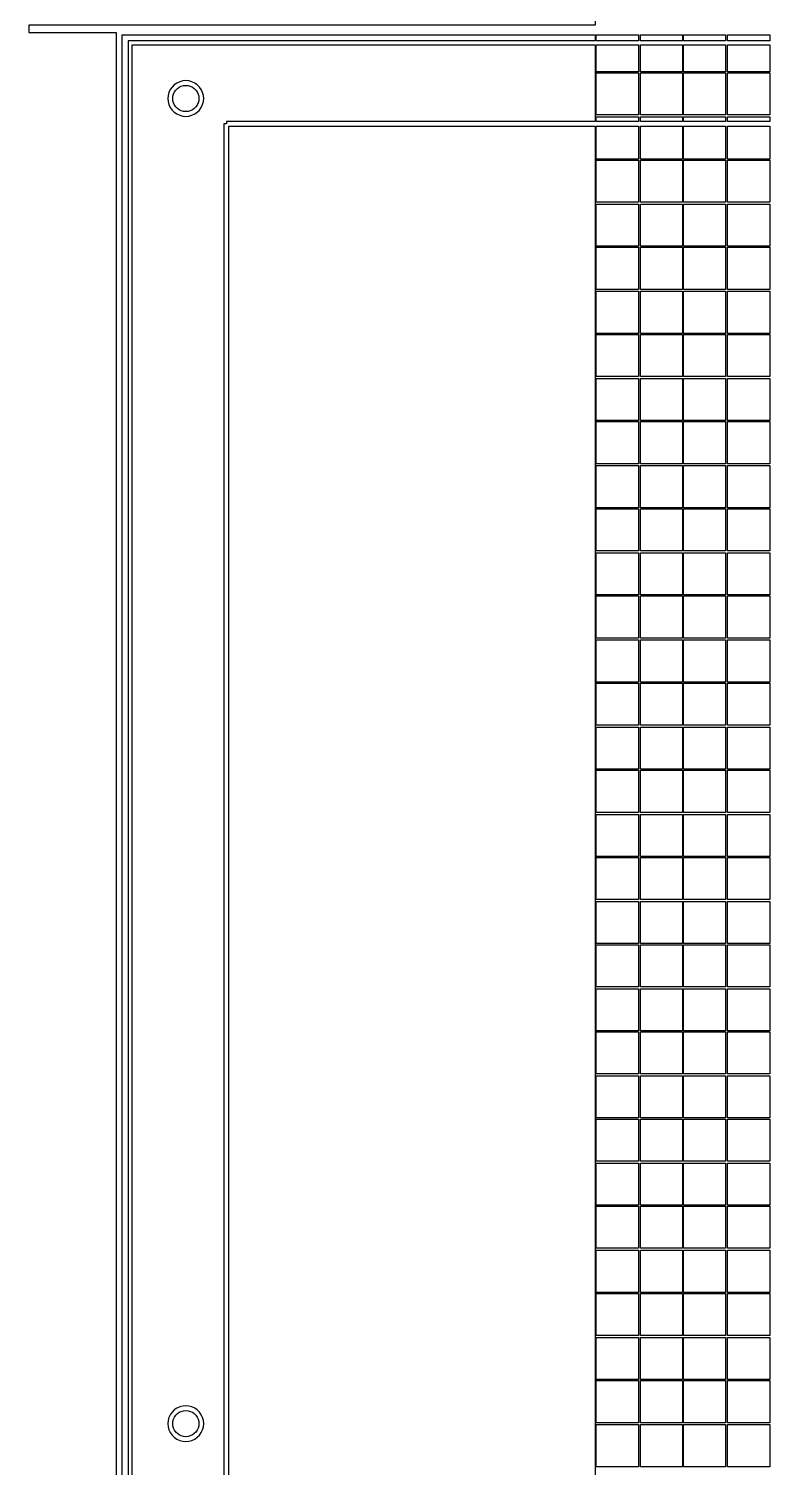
# Model space of a CAD drawing. Extents: x -170 to 105, y -332 to 185.
# Drawn here: x -170 to -85, y -165 to 0 of the extents above; entities that cross this region are included whole.
import ezdxf

# ---------------------------------------------------------------- set-up
doc = ezdxf.new("R2010")
doc.units = 0
doc.layers.get('0').update_dxf_attribs({"linetype": 'CONTINUOUS'})

msp = doc.modelspace()

# ---------------------------------------------------------------- linework, layer by layer
for points in [[(0.425, -185.06), (105, -185.06), (105, -185), (105.06, -185), (105.06, 185), (105, 185), (105, 185.06), (-105, 185.06), (-105, 185), (-105.06, 185), (-105.06, 0.425), (-170, 0.425), (-170, -0.425), (-160, -0.425), (-160, -320), (-0.425, -320), (-0.425, -330), (0.425, -330)], [(-159.3, -0.7), (-105.06, -0.7), (-105.06, -1.39387), (-158.602, -1.39387), (-158.602, -318.606), (-1.39766, -318.606), (-1.39766, -185.06), (-0.7, -185.06), (-0.7, -319.3), (-159.3, -319.3)], [(-104.94, -1.39387), (-104.94, -0.7), (-100.11, -0.7), (-100.11, -1.39387)], [(-99.89, -1.39387), (-99.89, -0.7), (-95.06, -0.7), (-95.06, -1.39387)], [(-94.94, -1.39387), (-94.94, -0.7), (-90.11, -0.7), (-90.11, -1.39387)], [(-89.89, -1.39387), (-89.89, -0.7), (-85.06, -0.7), (-85.06, -1.39387)], [(-158.152, -1.84387), (-105.06, -1.84387), (-105.06, -10.62), (-147.35, -10.62), (-147.35, -10.895), (-147.625, -10.895), (-147.625, -309.105), (-147.35, -309.105), (-147.35, -309.38), (-12.65, -309.38), (-12.65, -309.105), (-12.375, -309.105), (-12.375, -185.06), (-1.84766, -185.06), (-1.84766, -318.156), (-158.152, -318.156)], [(-104.94, -1.84387), (-100.11, -1.84387), (-100.11, -4.94), (-104.94, -4.94)], [(-99.89, -1.84387), (-95.06, -1.84387), (-95.06, -4.94), (-99.89, -4.94)], [(-94.94, -1.84387), (-90.11, -1.84387), (-90.11, -4.94), (-94.94, -4.94)], [(-89.89, -1.84387), (-85.06, -1.84387), (-85.06, -4.94), (-89.89, -4.94)], [(-151.644, -10.0189), (-151.299, -9.92637), (-150.975, -9.77535), (-150.682, -9.57039), (-150.43, -9.31771), (-150.225, -9.025), (-150.074, -8.70114), (-149.981, -8.35598), (-149.95, -8), (-149.981, -7.64402), (-150.074, -7.29886), (-150.225, -6.975), (-150.43, -6.68229), (-150.682, -6.42961), (-150.975, -6.22465), (-151.299, -6.07363), (-151.644, -5.98114), (-152, -5.95), (-152.356, -5.98114), (-152.701, -6.07363), (-153.025, -6.22465), (-153.318, -6.42961), (-153.57, -6.68229), (-153.775, -6.975), (-153.926, -7.29886), (-154.019, -7.64402), (-154.05, -8), (-154.019, -8.35598), (-153.926, -8.70114), (-153.775, -9.025), (-153.57, -9.31771), (-153.318, -9.57039), (-153.025, -9.77535), (-152.701, -9.92637), (-152.356, -10.0189), (-152, -10.05)], [(-152.26, -9.47721), (-152.513, -9.40954), (-152.75, -9.29904), (-152.964, -9.14907), (-153.149, -8.96418), (-153.299, -8.75), (-153.41, -8.51303), (-153.477, -8.26047), (-153.5, -8), (-153.477, -7.73953), (-153.41, -7.48697), (-153.299, -7.25), (-153.149, -7.03582), (-152.964, -6.85093), (-152.75, -6.70096), (-152.513, -6.59046), (-152.26, -6.52279), (-152, -6.5), (-151.74, -6.52279), (-151.487, -6.59046), (-151.25, -6.70096), (-151.036, -6.85093), (-150.851, -7.03582), (-150.701, -7.25), (-150.59, -7.48697), (-150.523, -7.73953), (-150.5, -8), (-150.523, -8.26047), (-150.59, -8.51303), (-150.701, -8.75), (-150.851, -8.96418), (-151.036, -9.14907), (-151.25, -9.29904), (-151.487, -9.40954), (-151.74, -9.47721), (-152, -9.5)], [(-104.94, -5.06), (-100.11, -5.06), (-100.11, -9.89), (-104.94, -9.89)], [(-99.89, -5.06), (-95.06, -5.06), (-95.06, -9.89), (-99.89, -9.89)], [(-94.94, -5.06), (-90.11, -5.06), (-90.11, -9.89), (-94.94, -9.89)], [(-89.89, -5.06), (-85.06, -5.06), (-85.06, -9.89), (-89.89, -9.89)], [(-147.075, -11.17), (-105.06, -11.17), (-105.06, -185), (-105, -185), (-105, -185.06), (-12.925, -185.06), (-12.925, -308.83), (-147.075, -308.83)], [(-104.94, -10.62), (-104.94, -10.11), (-100.11, -10.11), (-100.11, -10.62)], [(-104.94, -11.17), (-100.11, -11.17), (-100.11, -14.94), (-104.94, -14.94)], [(-99.89, -10.62), (-99.89, -10.11), (-95.06, -10.11), (-95.06, -10.62)], [(-99.89, -11.17), (-95.06, -11.17), (-95.06, -14.94), (-99.89, -14.94)], [(-94.94, -10.62), (-94.94, -10.11), (-90.11, -10.11), (-90.11, -10.62)], [(-94.94, -11.17), (-90.11, -11.17), (-90.11, -14.94), (-94.94, -14.94)], [(-89.89, -10.62), (-89.89, -10.11), (-85.06, -10.11), (-85.06, -10.62)], [(-89.89, -11.17), (-85.06, -11.17), (-85.06, -14.94), (-89.89, -14.94)], [(-104.94, -15.06), (-100.11, -15.06), (-100.11, -19.89), (-104.94, -19.89)], [(-99.89, -15.06), (-95.06, -15.06), (-95.06, -19.89), (-99.89, -19.89)], [(-94.94, -15.06), (-90.11, -15.06), (-90.11, -19.89), (-94.94, -19.89)], [(-89.89, -15.06), (-85.06, -15.06), (-85.06, -19.89), (-89.89, -19.89)], [(-104.94, -20.11), (-100.11, -20.11), (-100.11, -24.94), (-104.94, -24.94)], [(-99.89, -20.11), (-95.06, -20.11), (-95.06, -24.94), (-99.89, -24.94)], [(-94.94, -20.11), (-90.11, -20.11), (-90.11, -24.94), (-94.94, -24.94)], [(-89.89, -20.11), (-85.06, -20.11), (-85.06, -24.94), (-89.89, -24.94)], [(-104.94, -25.06), (-100.11, -25.06), (-100.11, -29.89), (-104.94, -29.89)], [(-99.89, -25.06), (-95.06, -25.06), (-95.06, -29.89), (-99.89, -29.89)], [(-94.94, -25.06), (-90.11, -25.06), (-90.11, -29.89), (-94.94, -29.89)], [(-89.89, -25.06), (-85.06, -25.06), (-85.06, -29.89), (-89.89, -29.89)], [(-104.94, -30.11), (-100.11, -30.11), (-100.11, -34.94), (-104.94, -34.94)], [(-99.89, -30.11), (-95.06, -30.11), (-95.06, -34.94), (-99.89, -34.94)], [(-94.94, -30.11), (-90.11, -30.11), (-90.11, -34.94), (-94.94, -34.94)], [(-89.89, -30.11), (-85.06, -30.11), (-85.06, -34.94), (-89.89, -34.94)], [(-104.94, -35.06), (-100.11, -35.06), (-100.11, -39.89), (-104.94, -39.89)], [(-99.89, -35.06), (-95.06, -35.06), (-95.06, -39.89), (-99.89, -39.89)], [(-94.94, -35.06), (-90.11, -35.06), (-90.11, -39.89), (-94.94, -39.89)], [(-89.89, -35.06), (-85.06, -35.06), (-85.06, -39.89), (-89.89, -39.89)], [(-104.94, -40.11), (-100.11, -40.11), (-100.11, -44.94), (-104.94, -44.94)], [(-99.89, -40.11), (-95.06, -40.11), (-95.06, -44.94), (-99.89, -44.94)], [(-94.94, -40.11), (-90.11, -40.11), (-90.11, -44.94), (-94.94, -44.94)], [(-89.89, -40.11), (-85.06, -40.11), (-85.06, -44.94), (-89.89, -44.94)], [(-104.94, -45.06), (-100.11, -45.06), (-100.11, -49.89), (-104.94, -49.89)], [(-99.89, -45.06), (-95.06, -45.06), (-95.06, -49.89), (-99.89, -49.89)], [(-94.94, -45.06), (-90.11, -45.06), (-90.11, -49.89), (-94.94, -49.89)], [(-89.89, -45.06), (-85.06, -45.06), (-85.06, -49.89), (-89.89, -49.89)], [(-104.94, -50.11), (-100.11, -50.11), (-100.11, -54.94), (-104.94, -54.94)], [(-99.89, -50.11), (-95.06, -50.11), (-95.06, -54.94), (-99.89, -54.94)], [(-94.94, -50.11), (-90.11, -50.11), (-90.11, -54.94), (-94.94, -54.94)], [(-89.89, -50.11), (-85.06, -50.11), (-85.06, -54.94), (-89.89, -54.94)], [(-104.94, -55.06), (-100.11, -55.06), (-100.11, -59.89), (-104.94, -59.89)], [(-99.89, -55.06), (-95.06, -55.06), (-95.06, -59.89), (-99.89, -59.89)], [(-94.94, -55.06), (-90.11, -55.06), (-90.11, -59.89), (-94.94, -59.89)], [(-89.89, -55.06), (-85.06, -55.06), (-85.06, -59.89), (-89.89, -59.89)], [(-104.94, -60.11), (-100.11, -60.11), (-100.11, -64.94), (-104.94, -64.94)], [(-99.89, -60.11), (-95.06, -60.11), (-95.06, -64.94), (-99.89, -64.94)], [(-94.94, -60.11), (-90.11, -60.11), (-90.11, -64.94), (-94.94, -64.94)], [(-89.89, -60.11), (-85.06, -60.11), (-85.06, -64.94), (-89.89, -64.94)], [(-104.94, -65.06), (-100.11, -65.06), (-100.11, -69.89), (-104.94, -69.89)], [(-99.89, -65.06), (-95.06, -65.06), (-95.06, -69.89), (-99.89, -69.89)], [(-94.94, -65.06), (-90.11, -65.06), (-90.11, -69.89), (-94.94, -69.89)], [(-89.89, -65.06), (-85.06, -65.06), (-85.06, -69.89), (-89.89, -69.89)], [(-104.94, -70.11), (-100.11, -70.11), (-100.11, -74.94), (-104.94, -74.94)], [(-99.89, -70.11), (-95.06, -70.11), (-95.06, -74.94), (-99.89, -74.94)], [(-94.94, -70.11), (-90.11, -70.11), (-90.11, -74.94), (-94.94, -74.94)], [(-89.89, -70.11), (-85.06, -70.11), (-85.06, -74.94), (-89.89, -74.94)], [(-104.94, -75.06), (-100.11, -75.06), (-100.11, -79.89), (-104.94, -79.89)], [(-99.89, -75.06), (-95.06, -75.06), (-95.06, -79.89), (-99.89, -79.89)], [(-94.94, -75.06), (-90.11, -75.06), (-90.11, -79.89), (-94.94, -79.89)], [(-89.89, -75.06), (-85.06, -75.06), (-85.06, -79.89), (-89.89, -79.89)], [(-104.94, -80.11), (-100.11, -80.11), (-100.11, -84.94), (-104.94, -84.94)], [(-99.89, -80.11), (-95.06, -80.11), (-95.06, -84.94), (-99.89, -84.94)], [(-94.94, -80.11), (-90.11, -80.11), (-90.11, -84.94), (-94.94, -84.94)], [(-89.89, -80.11), (-85.06, -80.11), (-85.06, -84.94), (-89.89, -84.94)], [(-104.94, -85.06), (-100.11, -85.06), (-100.11, -89.89), (-104.94, -89.89)], [(-99.89, -85.06), (-95.06, -85.06), (-95.06, -89.89), (-99.89, -89.89)], [(-94.94, -85.06), (-90.11, -85.06), (-90.11, -89.89), (-94.94, -89.89)], [(-89.89, -85.06), (-85.06, -85.06), (-85.06, -89.89), (-89.89, -89.89)], [(-104.94, -90.11), (-100.11, -90.11), (-100.11, -94.94), (-104.94, -94.94)], [(-99.89, -90.11), (-95.06, -90.11), (-95.06, -94.94), (-99.89, -94.94)], [(-94.94, -90.11), (-90.11, -90.11), (-90.11, -94.94), (-94.94, -94.94)], [(-89.89, -90.11), (-85.06, -90.11), (-85.06, -94.94), (-89.89, -94.94)], [(-104.94, -95.06), (-100.11, -95.06), (-100.11, -99.89), (-104.94, -99.89)], [(-99.89, -95.06), (-95.06, -95.06), (-95.06, -99.89), (-99.89, -99.89)], [(-94.94, -95.06), (-90.11, -95.06), (-90.11, -99.89), (-94.94, -99.89)], [(-89.89, -95.06), (-85.06, -95.06), (-85.06, -99.89), (-89.89, -99.89)], [(-104.94, -100.11), (-100.11, -100.11), (-100.11, -104.94), (-104.94, -104.94)], [(-99.89, -100.11), (-95.06, -100.11), (-95.06, -104.94), (-99.89, -104.94)], [(-94.94, -100.11), (-90.11, -100.11), (-90.11, -104.94), (-94.94, -104.94)], [(-89.89, -100.11), (-85.06, -100.11), (-85.06, -104.94), (-89.89, -104.94)], [(-104.94, -105.06), (-100.11, -105.06), (-100.11, -109.89), (-104.94, -109.89)], [(-99.89, -105.06), (-95.06, -105.06), (-95.06, -109.89), (-99.89, -109.89)], [(-94.94, -105.06), (-90.11, -105.06), (-90.11, -109.89), (-94.94, -109.89)], [(-89.89, -105.06), (-85.06, -105.06), (-85.06, -109.89), (-89.89, -109.89)], [(-104.94, -110.11), (-100.11, -110.11), (-100.11, -114.94), (-104.94, -114.94)], [(-99.89, -110.11), (-95.06, -110.11), (-95.06, -114.94), (-99.89, -114.94)], [(-94.94, -110.11), (-90.11, -110.11), (-90.11, -114.94), (-94.94, -114.94)], [(-89.89, -110.11), (-85.06, -110.11), (-85.06, -114.94), (-89.89, -114.94)], [(-104.94, -115.06), (-100.11, -115.06), (-100.11, -119.89), (-104.94, -119.89)], [(-99.89, -115.06), (-95.06, -115.06), (-95.06, -119.89), (-99.89, -119.89)], [(-94.94, -115.06), (-90.11, -115.06), (-90.11, -119.89), (-94.94, -119.89)], [(-89.89, -115.06), (-85.06, -115.06), (-85.06, -119.89), (-89.89, -119.89)], [(-104.94, -120.11), (-100.11, -120.11), (-100.11, -124.94), (-104.94, -124.94)], [(-99.89, -120.11), (-95.06, -120.11), (-95.06, -124.94), (-99.89, -124.94)], [(-94.94, -120.11), (-90.11, -120.11), (-90.11, -124.94), (-94.94, -124.94)], [(-89.89, -120.11), (-85.06, -120.11), (-85.06, -124.94), (-89.89, -124.94)], [(-104.94, -125.06), (-100.11, -125.06), (-100.11, -129.89), (-104.94, -129.89)], [(-99.89, -125.06), (-95.06, -125.06), (-95.06, -129.89), (-99.89, -129.89)], [(-94.94, -125.06), (-90.11, -125.06), (-90.11, -129.89), (-94.94, -129.89)], [(-89.89, -125.06), (-85.06, -125.06), (-85.06, -129.89), (-89.89, -129.89)], [(-104.94, -130.11), (-100.11, -130.11), (-100.11, -134.94), (-104.94, -134.94)], [(-99.89, -130.11), (-95.06, -130.11), (-95.06, -134.94), (-99.89, -134.94)], [(-94.94, -130.11), (-90.11, -130.11), (-90.11, -134.94), (-94.94, -134.94)], [(-89.89, -130.11), (-85.06, -130.11), (-85.06, -134.94), (-89.89, -134.94)], [(-104.94, -135.06), (-100.11, -135.06), (-100.11, -139.89), (-104.94, -139.89)], [(-99.89, -135.06), (-95.06, -135.06), (-95.06, -139.89), (-99.89, -139.89)], [(-94.94, -135.06), (-90.11, -135.06), (-90.11, -139.89), (-94.94, -139.89)], [(-89.89, -135.06), (-85.06, -135.06), (-85.06, -139.89), (-89.89, -139.89)], [(-104.94, -140.11), (-100.11, -140.11), (-100.11, -144.94), (-104.94, -144.94)], [(-99.89, -140.11), (-95.06, -140.11), (-95.06, -144.94), (-99.89, -144.94)], [(-94.94, -140.11), (-90.11, -140.11), (-90.11, -144.94), (-94.94, -144.94)], [(-89.89, -140.11), (-85.06, -140.11), (-85.06, -144.94), (-89.89, -144.94)], [(-104.94, -145.06), (-100.11, -145.06), (-100.11, -149.89), (-104.94, -149.89)], [(-99.89, -145.06), (-95.06, -145.06), (-95.06, -149.89), (-99.89, -149.89)], [(-94.94, -145.06), (-90.11, -145.06), (-90.11, -149.89), (-94.94, -149.89)], [(-89.89, -145.06), (-85.06, -145.06), (-85.06, -149.89), (-89.89, -149.89)], [(-104.94, -150.11), (-100.11, -150.11), (-100.11, -154.94), (-104.94, -154.94)], [(-99.89, -150.11), (-95.06, -150.11), (-95.06, -154.94), (-99.89, -154.94)], [(-94.94, -150.11), (-90.11, -150.11), (-90.11, -154.94), (-94.94, -154.94)], [(-89.89, -150.11), (-85.06, -150.11), (-85.06, -154.94), (-89.89, -154.94)], [(-104.94, -155.06), (-100.11, -155.06), (-100.11, -159.89), (-104.94, -159.89)], [(-99.89, -155.06), (-95.06, -155.06), (-95.06, -159.89), (-99.89, -159.89)], [(-94.94, -155.06), (-90.11, -155.06), (-90.11, -159.89), (-94.94, -159.89)], [(-89.89, -155.06), (-85.06, -155.06), (-85.06, -159.89), (-89.89, -159.89)], [(-151.644, -162.019), (-151.299, -161.926), (-150.975, -161.775), (-150.682, -161.57), (-150.43, -161.318), (-150.225, -161.025), (-150.074, -160.701), (-149.981, -160.356), (-149.95, -160), (-149.981, -159.644), (-150.074, -159.299), (-150.225, -158.975), (-150.43, -158.682), (-150.682, -158.43), (-150.975, -158.225), (-151.299, -158.074), (-151.644, -157.981), (-152, -157.95), (-152.356, -157.981), (-152.701, -158.074), (-153.025, -158.225), (-153.318, -158.43), (-153.57, -158.682), (-153.775, -158.975), (-153.926, -159.299), (-154.019, -159.644), (-154.05, -160), (-154.019, -160.356), (-153.926, -160.701), (-153.775, -161.025), (-153.57, -161.318), (-153.318, -161.57), (-153.025, -161.775), (-152.701, -161.926), (-152.356, -162.019), (-152, -162.05)], [(-152.26, -161.477), (-152.513, -161.41), (-152.75, -161.299), (-152.964, -161.149), (-153.149, -160.964), (-153.299, -160.75), (-153.41, -160.513), (-153.477, -160.26), (-153.5, -160), (-153.477, -159.74), (-153.41, -159.487), (-153.299, -159.25), (-153.149, -159.036), (-152.964, -158.851), (-152.75, -158.701), (-152.513, -158.59), (-152.26, -158.523), (-152, -158.5), (-151.74, -158.523), (-151.487, -158.59), (-151.25, -158.701), (-151.036, -158.851), (-150.851, -159.036), (-150.701, -159.25), (-150.59, -159.487), (-150.523, -159.74), (-150.5, -160), (-150.523, -160.26), (-150.59, -160.513), (-150.701, -160.75), (-150.851, -160.964), (-151.036, -161.149), (-151.25, -161.299), (-151.487, -161.41), (-151.74, -161.477), (-152, -161.5)], [(-104.94, -160.11), (-100.11, -160.11), (-100.11, -164.94), (-104.94, -164.94)], [(-99.89, -160.11), (-95.06, -160.11), (-95.06, -164.94), (-99.89, -164.94)], [(-94.94, -160.11), (-90.11, -160.11), (-90.11, -164.94), (-94.94, -164.94)], [(-89.89, -160.11), (-85.06, -160.11), (-85.06, -164.94), (-89.89, -164.94)]]:
    msp.add_lwpolyline(points, close=True)

doc.saveas('drawing.dxf')
